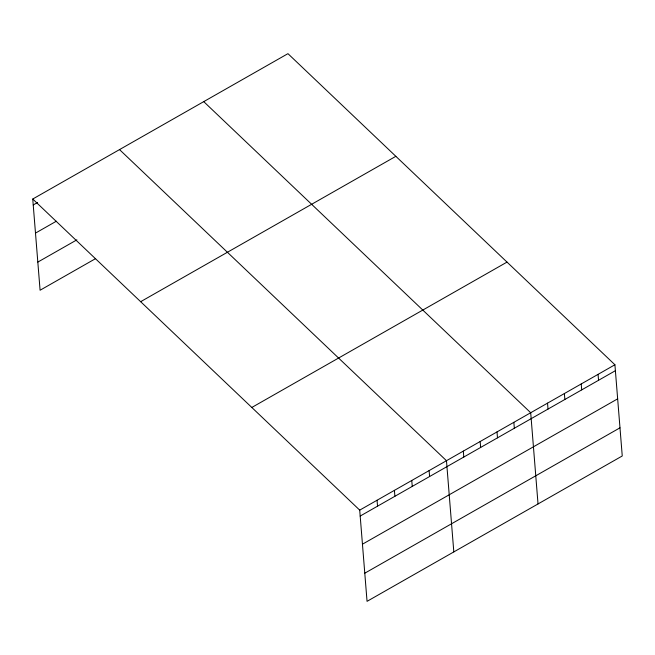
<?xml version="1.0" encoding="UTF-8"?>
<svg xmlns="http://www.w3.org/2000/svg" width="655" height="655" viewBox="0 0 655 655"><rect width="100%" height="100%" fill="white"/><g stroke="black" fill="none" stroke-linecap="round" stroke-linejoin="round"><path stroke-width="0.98" d="M32.75 199.022L287.954 53.661L614.914 364.761L622.25 455.978L367.046 601.339L359.71 510.13L32.75 199.022L40.086 290.239L95.622 258.602M33.225 204.958L37.564 202.485M35.493 233.098L56.314 221.234M37.826 262.09L76.872 239.853M140.645 301.693L395.849 156.324M251.807 407.467L507.019 262.098M359.71 510.13L614.914 364.761M360.185 516.058L615.389 370.697M362.444 544.199L617.657 398.838M364.778 573.199L619.982 427.83M203.738 101.631L530.697 412.732L538.033 503.949M119.521 149.602L446.473 460.702L453.817 551.919M598.064 374.357L598.547 380.285M581.222 383.953L581.697 389.881M564.381 393.549L564.856 399.476M547.539 403.144L548.014 409.072M513.847 422.328L514.331 428.255M497.006 431.923L497.481 437.851M480.164 441.519L480.639 447.447M463.322 451.115L463.797 457.043M429.123 470.593L429.598 476.521M411.766 480.475L412.249 486.403M394.416 490.358L394.891 496.293M377.059 500.248L377.534 506.176"/></g></svg>
